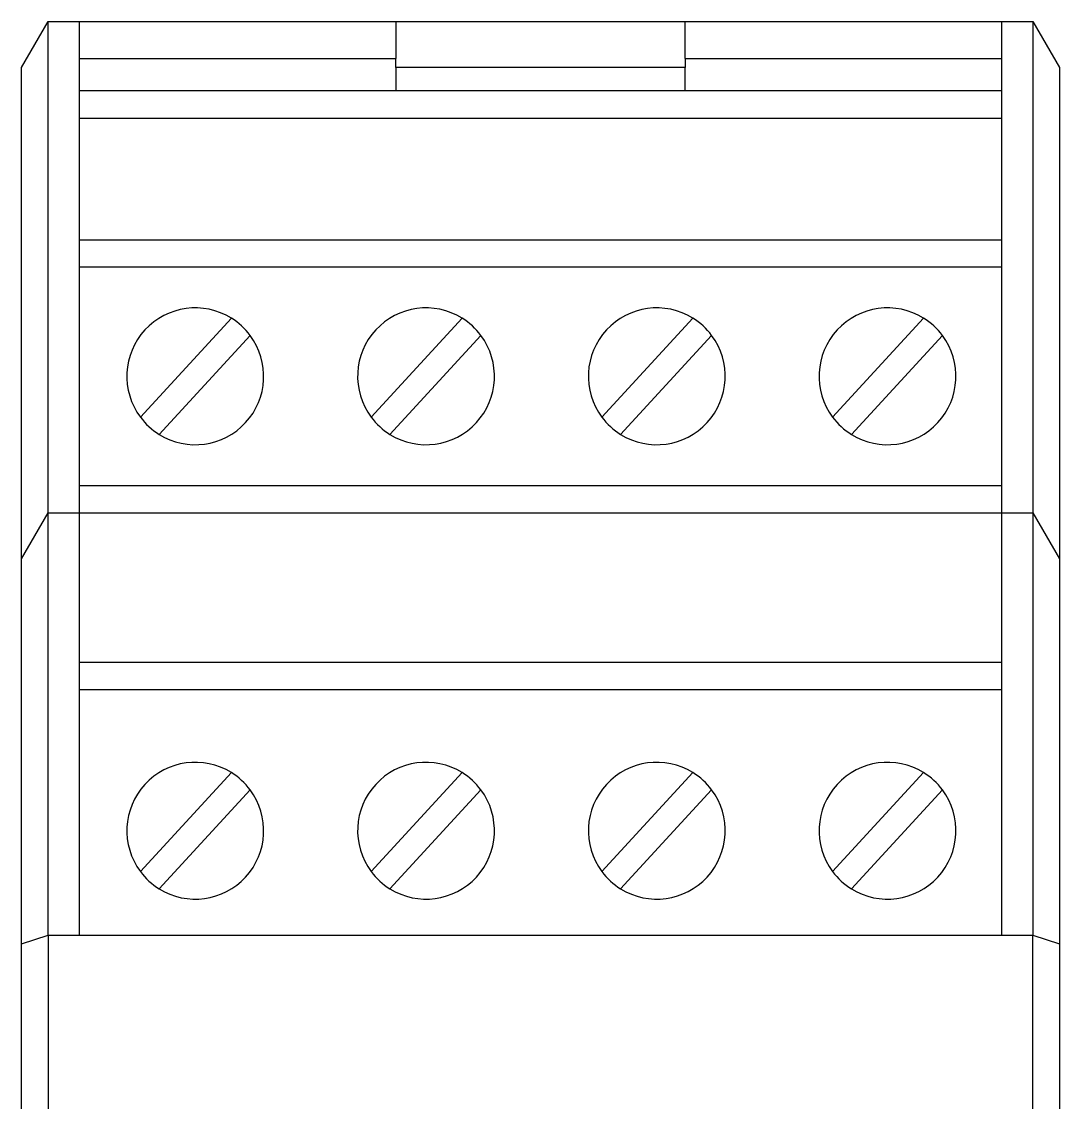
# Model space of a CAD drawing. Extents: x 193.3 to 215.9, y 95.6 to 194.6.
# Drawn here: x 193.29 to 215.89, y 171.11 to 194.64 of the extents above; entities that cross this region are included whole.
import ezdxf

# ---------------------------------------------------------------- set-up
doc = ezdxf.new("R2010")
doc.units = 0
doc.layers.add('1', color=7, linetype='CONTINUOUS')

msp = doc.modelspace()

# ---------------------------------------------------------------- linework, layer by layer
at = {"layer": '1', "color": 7}
for p, q in [((193.285, 193.644), (193.862, 194.644)), ((193.862, 183.944), (193.862, 194.644)), ((193.862, 194.644), (194.535, 194.644)), ((194.535, 194.644), (194.535, 193.844)), ((194.535, 194.644), (201.435, 194.644)), ((201.435, 194.644), (207.735, 194.644)), ((201.435, 194.644), (201.435, 193.844)), ((207.735, 194.644), (214.635, 194.644)), ((207.735, 193.844), (207.735, 194.644)), ((214.635, 194.644), (215.308, 194.644)), ((214.635, 193.844), (214.635, 194.644)), ((215.308, 194.644), (215.308, 183.944)), ((215.308, 194.644), (215.885, 193.644)), ((194.535, 193.844), (201.435, 193.844)), ((194.535, 193.844), (194.535, 183.944)), ((201.435, 193.645), (201.435, 193.844)), ((207.735, 193.844), (207.735, 193.645)), ((207.735, 193.844), (214.635, 193.844)), ((214.635, 183.944), (214.635, 193.844)), ((193.285, 182.944), (193.285, 193.644)), ((207.735, 193.645), (201.435, 193.645)), ((201.435, 193.645), (201.435, 193.144)), ((207.735, 193.144), (207.735, 193.645)), ((215.885, 193.644), (215.885, 182.944)), ((194.535, 193.144), (214.635, 193.144)), ((194.535, 193.144), (194.535, 192.544)), ((201.435, 193.144), (207.735, 193.144)), ((214.635, 192.544), (214.635, 193.144)), ((194.535, 192.544), (194.535, 189.294)), ((194.535, 192.544), (214.635, 192.544)), ((214.635, 189.294), (214.635, 192.544)), ((194.535, 189.894), (214.635, 189.894)), ((194.535, 189.894), (194.535, 189.294)), ((214.635, 189.294), (214.635, 189.894)), ((194.535, 189.294), (194.535, 185.594)), ((214.635, 189.294), (194.535, 189.294)), ((214.635, 185.594), (214.635, 189.294)), ((197.853, 188.184), (195.871, 186.03)), ((202.878, 188.184), (200.896, 186.03)), ((207.903, 188.184), (205.921, 186.03)), ((212.928, 188.184), (210.946, 186.03)), ((196.28, 185.653), (198.262, 187.808)), ((201.305, 185.653), (203.287, 187.808)), ((206.33, 185.653), (208.312, 187.808)), ((211.355, 185.653), (213.337, 187.808)), ((194.535, 185.594), (194.535, 184.394)), ((194.535, 185.594), (194.535, 184.394)), ((214.635, 184.394), (214.635, 185.594)), ((214.635, 184.394), (214.635, 185.594)), ((194.535, 184.544), (214.635, 184.544)), ((194.535, 184.544), (194.535, 183.944)), ((214.635, 183.944), (214.635, 184.544)), ((194.535, 184.394), (194.535, 183.944)), ((214.635, 183.944), (214.635, 184.394)), ((193.285, 182.944), (193.862, 183.944)), ((193.862, 174.744), (193.862, 183.944)), ((193.862, 183.944), (194.535, 183.944)), ((194.535, 183.944), (214.635, 183.944)), ((194.535, 183.944), (194.535, 174.744)), ((194.535, 183.944), (194.535, 180.094)), ((194.535, 183.944), (214.635, 183.944)), ((214.635, 183.944), (215.308, 183.944)), ((214.635, 174.744), (214.635, 183.944)), ((214.635, 180.094), (214.635, 183.944)), ((215.308, 183.944), (215.308, 174.744)), ((215.308, 183.944), (215.885, 182.944)), ((193.285, 174.558), (193.285, 182.944)), ((215.885, 182.944), (215.885, 174.558)), ((194.535, 180.694), (214.635, 180.694)), ((194.535, 180.094), (194.535, 176.394)), ((214.635, 180.094), (194.535, 180.094)), ((214.635, 176.394), (214.635, 180.094)), ((197.853, 178.287), (195.871, 176.133)), ((202.878, 178.287), (200.896, 176.133)), ((207.903, 178.287), (205.921, 176.133)), ((212.928, 178.287), (210.946, 176.133)), ((196.28, 175.757), (198.262, 177.911)), ((201.305, 175.757), (203.287, 177.911)), ((206.33, 175.757), (208.312, 177.911)), ((211.355, 175.757), (213.337, 177.911)), ((194.535, 176.394), (194.535, 175.194)), ((214.635, 175.194), (214.635, 176.394)), ((194.535, 175.194), (194.535, 174.744)), ((214.635, 174.744), (214.635, 175.194)), ((193.285, 174.558), (193.862, 174.744)), ((193.862, 174.744), (194.535, 174.744)), ((193.862, 174.744), (193.862, 115.544)), ((194.535, 174.744), (214.635, 174.744)), ((194.535, 174.744), (214.635, 174.744)), ((214.635, 174.744), (215.308, 174.744)), ((215.308, 115.544), (215.308, 174.744)), ((215.308, 174.744), (215.885, 174.558)), ((193.285, 162.644), (193.285, 174.558)), ((215.885, 174.558), (215.885, 115.729))]:
    msp.add_line(p, q, dxfattribs=at)
for centre, start, end in [((197.067, 186.919), 58.1309, 216.6397), ((202.092, 186.919), 58.1309, 216.6397), ((207.117, 186.919), 58.1309, 216.6397), ((212.142, 186.919), 58.1309, 216.6397), ((197.067, 186.919), 36.6397, 58.1309), ((202.092, 186.919), 36.6397, 58.1309), ((207.117, 186.919), 36.6397, 58.1309), ((212.142, 186.919), 36.6397, 58.1309), ((197.067, 186.919), 238.1309, 36.6397), ((202.092, 186.919), 238.1309, 36.6397), ((207.117, 186.919), 238.1309, 36.6397), ((212.142, 186.919), 238.1309, 36.6397), ((197.067, 186.919), 216.6397, 238.1309), ((202.092, 186.919), 216.6397, 238.1309), ((207.117, 186.919), 216.6397, 238.1309), ((212.142, 186.919), 216.6397, 238.1309), ((197.067, 177.022), 58.1309, 216.6397), ((202.092, 177.022), 58.1309, 216.6397), ((207.117, 177.022), 58.1309, 216.6397), ((212.142, 177.022), 58.1309, 216.6397), ((197.067, 177.022), 36.6397, 58.1309), ((202.092, 177.022), 36.6397, 58.1309), ((207.117, 177.022), 36.6397, 58.1309), ((212.142, 177.022), 36.6397, 58.1309), ((197.067, 177.022), 238.1309, 36.6397), ((202.092, 177.022), 238.1309, 36.6397), ((207.117, 177.022), 238.1309, 36.6397), ((212.142, 177.022), 238.1309, 36.6397), ((197.067, 177.022), 216.6397, 238.1309), ((202.092, 177.022), 216.6397, 238.1309), ((207.117, 177.022), 216.6397, 238.1309), ((212.142, 177.022), 216.6397, 238.1309)]:
    msp.add_arc(centre, 1.49, start, end, dxfattribs=at)

doc.saveas('drawing.dxf')
